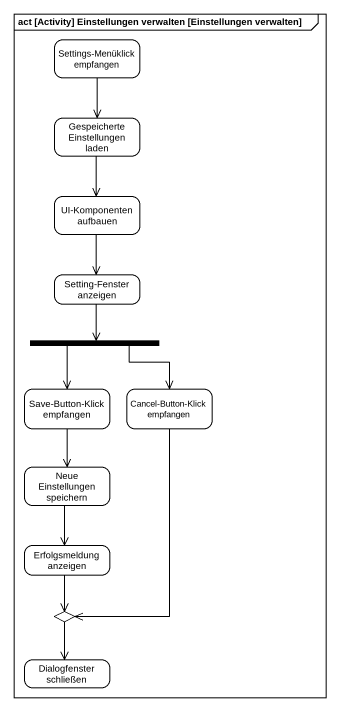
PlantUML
@startuml
mainframe act [Activity] Einstellungen verwalten [Einstellungen verwalten]
hide empty description
state "Settings-Menüklick empfangen" as Settings_Menüklick_empfangen
state "Gespeicherte Einstellungen laden" as Gespeicherte_Einstellungen
state "UI-Komponenten aufbauen" as UI_Komponenten_aufbauen
state "Setting-Fenster anzeigen" as Setting_Fenster_anzeigen
state fork1 <<fork>>
state "Save-Button-Klick empfangen" as Save_Button_Klick_empfangen
state "Cancel-Button-Klick empfangen" as Cancel_Button_Klick
state "Neue Einstellungen speichern" as Neue_Einstellungen_speichern
state "Erfolgsmeldung anzeigen" as Erfolgsmeldung_anzeigen
state choice1 <<choice>>
state "Dialogfenster schließen" as Dialogfenster_schließen
Settings_Menüklick_empfangen --> Gespeicherte_Einstellungen
Gespeicherte_Einstellungen --> UI_Komponenten_aufbauen
UI_Komponenten_aufbauen --> Setting_Fenster_anzeigen
Setting_Fenster_anzeigen --> fork1
fork1 --> Save_Button_Klick_empfangen
fork1 --> Cancel_Button_Klick
Save_Button_Klick_empfangen --> Neue_Einstellungen_speichern
Cancel_Button_Klick --> choice1
Neue_Einstellungen_speichern --> Erfolgsmeldung_anzeigen
Erfolgsmeldung_anzeigen --> choice1
choice1 --> Dialogfenster_schließen
@enduml
